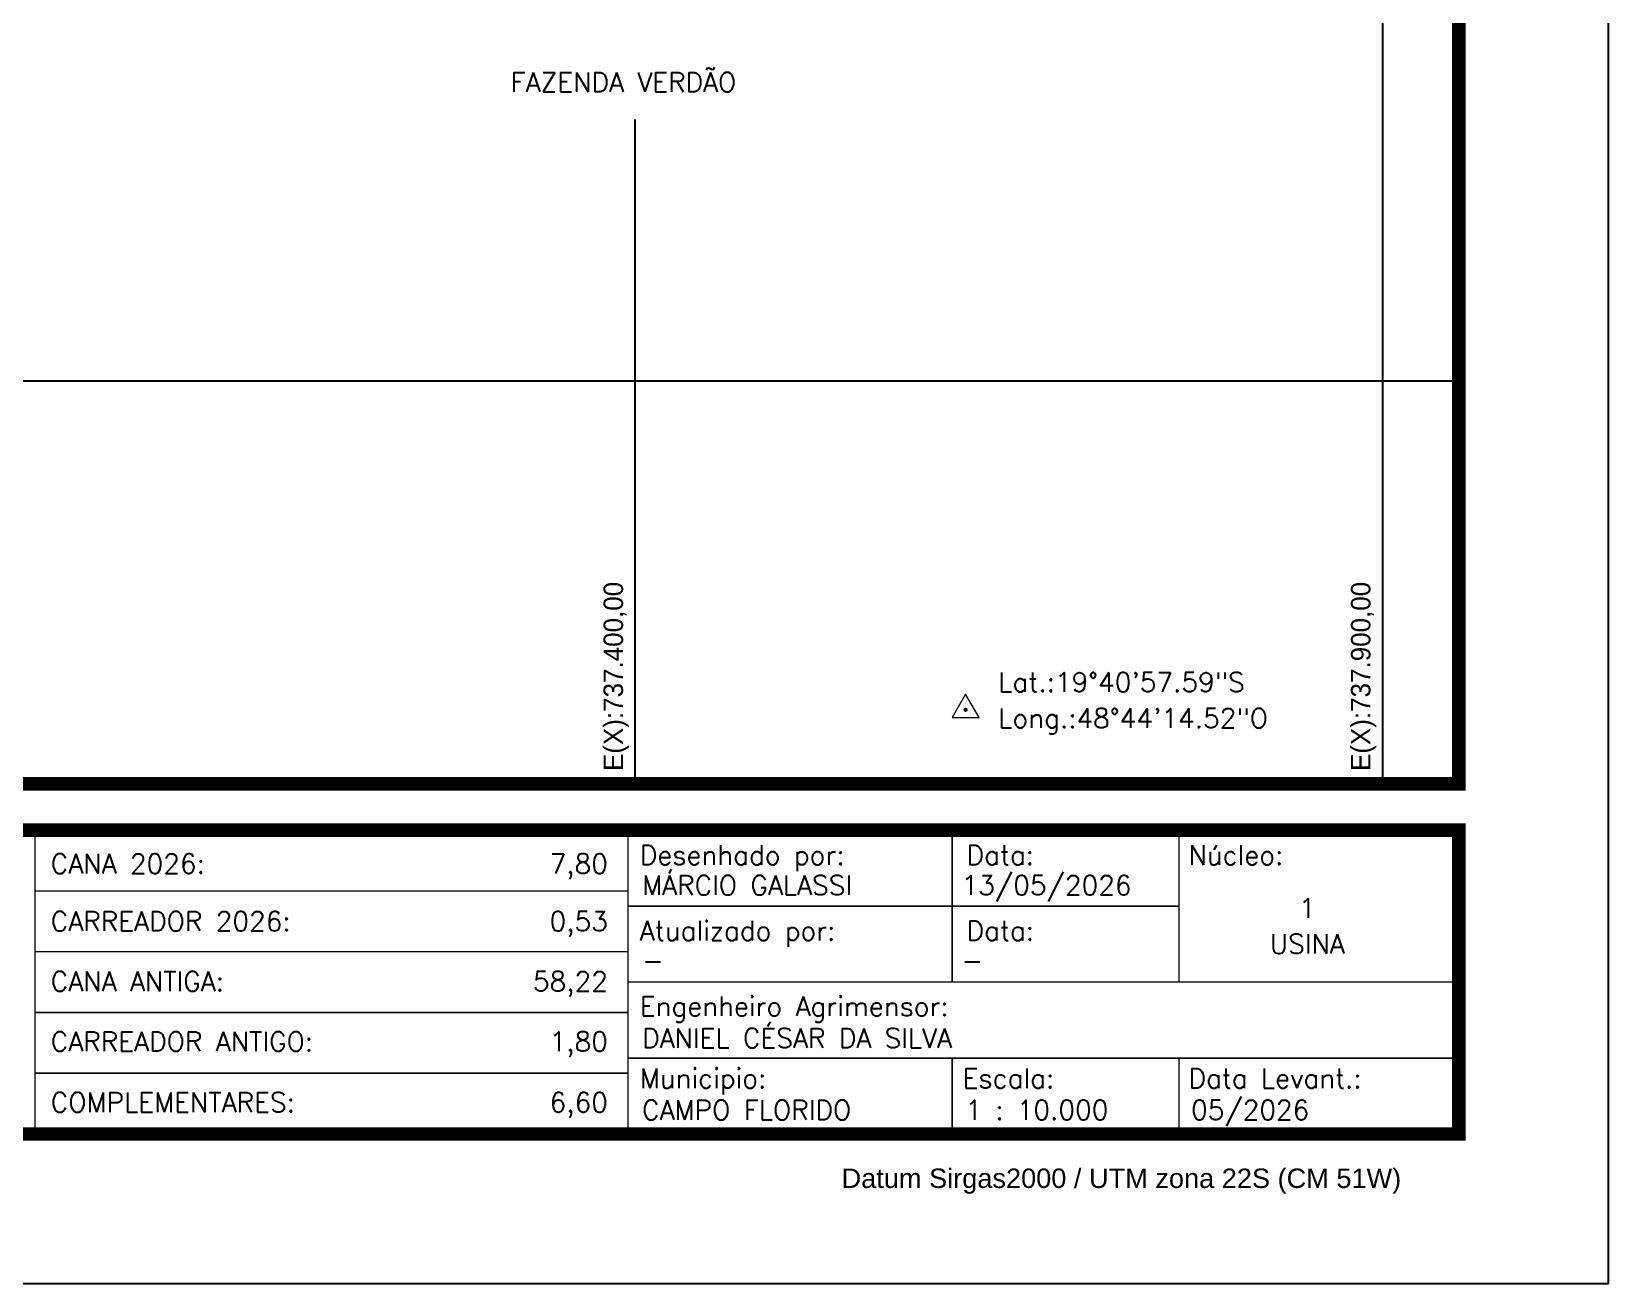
# Model space of a CAD drawing. Extents: x 735951 to 738051, y 7820896 to 7823866.
# Drawn here: x 736996 to 738051, y 7820896 to 7821734 of the extents above; entities that cross this region are included whole.
import ezdxf
from ezdxf.enums import TextEntityAlignment as Align

# ---------------------------------------------------------------- set-up
doc = ezdxf.new("R2010")
doc.units = 0
doc.header["$MEASUREMENT"] = 0
doc.linetypes.add('LIN0', pattern=[0])
for name, color, linetype in [('MALHA', 8, 'Continuous'), ('MARGEM', 5, 'Continuous'), ('TEXTO', 7, 'Continuous'), ('TEXTO CONFRONTANTES', 7, 'Continuous')]:
    doc.layers.add(name, color=color, linetype=linetype)
doc.styles.add('marcelo', font='arial.ttf')
doc.styles.add('Simplex', font='simplex.shx')

msp = doc.modelspace()

# ---------------------------------------------------------------- linework, layer by layer
at = {"layer": 'MALHA', "color": 8}
for points in [[(737900, 7823240.6), (737900, 7821606), (737900, 7821231.9)], [(737400, 7821675), (737400, 7821606), (737400, 7821231.9)], [(736051.2, 7821500), (737951.2, 7821500)]]:
    msp.add_lwpolyline(points, dxfattribs=at)
at = {"layer": 'MARGEM', "color": 174, "linetype": 'LIN0', "flags": 128}
msp.add_lwpolyline([(738051.2, 7820896), (738051.2, 7823866), (735951.2, 7823866), (735951.2, 7820896)], close=True, dxfattribs=at)
at = {"layer": 'MARGEM', "color": 174, "linetype": 'LIN0', "const_width": 9.09, "flags": 128}
for points in [[(737951.2, 7821230.4), (737951.2, 7823766), (736051.2, 7823766), (736051.2, 7821230.4)], [(736051.2, 7821199.3), (737951.2, 7821199.3), (737951.2, 7820996), (736051.2, 7820996)]]:
    msp.add_lwpolyline(points, close=True, dxfattribs=at)
at = {"layer": 'MARGEM', "color": 174, "linetype": 'LIN0', "const_width": 1.01, "flags": 128}
for points in [[(736998.6, 7821199.3), (736998.6, 7820998.5)], [(737395.3, 7821199.3), (737395.3, 7820998.5)], [(737612.2, 7821097.7), (737612.2, 7821199.3)], [(737763.9, 7821097.7), (737763.9, 7821199.3)], [(736998.6, 7821158.6), (737395.3, 7821158.6)], [(737395.3, 7821148.5), (737763.9, 7821148.5)], [(736998.6, 7821118), (737395.3, 7821118)], [(737395.3, 7821097.7), (737951.4, 7821097.7)], [(736998.6, 7821077.3), (737395.3, 7821077.3)], [(737395.3, 7821046.8), (737951.3, 7821046.8)], [(737612.2, 7821046.8), (737612.2, 7820996.5)], [(737763.9, 7821046.8), (737763.9, 7820996.5)], [(736998.6, 7821036.7), (737395.3, 7821036.7)]]:
    msp.add_lwpolyline(points, dxfattribs=at)
at = {"layer": 'TEXTO', "color": 7, "lineweight": 9, "elevation": -656.8, "flags": 128}
msp.add_lwpolyline([(737612.1, 7821274.7), (737630.2, 7821274.7), (737621.2, 7821290.4)], close=True, dxfattribs=at)
at = {"layer": 'TEXTO', "color": 7, "lineweight": 9, "const_width": 1.41, "elevation": -656.8, "flags": 128}
msp.add_lwpolyline([(737620.5, 7821279.9, -1), (737621.9, 7821279.9, -1)], format="xyb", close=True, dxfattribs=at)

# ---------------------------------------------------------------- texts
at = {"layer": 'MALHA'}
for s, p in [('E(X):737.400,00', (737395.9, 7821238.9)), ('E(X):737.900,00', (737895.9, 7821238.9))]:
    msp.add_text(s, height=13, rotation=90, dxfattribs=at).set_placement(p, align=Align.BOTTOM_LEFT)
at = {"layer": 'MARGEM', "color": 7, "linetype": 'Continuous', "style": 'Simplex'}
for s, p in [('CANA 2026:', (737009.2, 7821183.4)), ('MÁRCIO GALASSI', (737404.8, 7821169)), ('13/05/2026', (737618.5, 7821169)), ('CARREADOR 2026:', (737009.2, 7821144.9)), ('-', (737404.8, 7821118.6)), ('-', (737618.5, 7821118.6)), ('CANA ANTIGA:', (737009.2, 7821104.7)), ('CARREADOR ANTIGO:', (737009.2, 7821064.4)), ('DANIEL CÉSAR DA SILVA', (737404.8, 7821066.7)), ('COMPLEMENTARES:', (737009.2, 7821023.7)), ('05/2026', (737772, 7821018.6)), ('CAMPO FLORIDO', (737404.8, 7821018.6)), ('1 : 10.000', (737620.9, 7821018.6))]:
    msp.add_text(s, height=13, dxfattribs=at).set_placement(p, align=Align.TOP_LEFT)
for s, p in [('7,80', (737381.9, 7821183.4)), ('0,53', (737381.9, 7821144.9)), ('58,22', (737381.9, 7821104.7)), ('1,80', (737381.9, 7821064.4)), ('6,60', (737381.9, 7821023.7))]:
    msp.add_text(s, height=13, dxfattribs=at).set_placement(p, align=Align.TOP_RIGHT)
at = {"layer": 'MARGEM', "color": 7, "linetype": 'Continuous', "lineweight": 9}
for s, style, p in [('Desenhado por:', 'Simplex', (737403.2, 7821189.2)), ('Data:', 'Simplex', (737621.8, 7821189.2)), ('Núcleo:', 'Simplex', (737770.3, 7821189.2)), ('Atualizado por:', 'Simplex', (737403.2, 7821138.6)), ('Data:', 'Simplex', (737621.8, 7821138.6)), ('Engenheiro Agrimensor:', 'Simplex', (737403.2, 7821088)), ('Municipio:', 'Simplex', (737403.2, 7821039.8)), ('Escala:', 'Simplex', (737619.2, 7821039.8)), ('Data Levant.:', 'Simplex', (737770.3, 7821039.8)), ('Datum Sirgas2000 / UTM zona 22S (CM 51W)', 'marcelo', (737538.2, 7820972.9))]:
    msp.add_text(s, height=13, dxfattribs=dict(at, style=style)).set_placement(p, align=Align.TOP_LEFT)
at = {"layer": 'MARGEM', "color": 7, "linetype": 'Continuous', "style": 'Simplex'}
for s, p in [('1', (737849.7, 7821147.2)), ('USINA', (737849.7, 7821123.2))]:
    msp.add_text(s, height=13, dxfattribs=at).set_placement(p, align=Align.MIDDLE_CENTER)
at = {"layer": 'TEXTO', "linetype": 'ByBlock', "style": 'Simplex'}
for s, p in [('Lat.:19°40\'57.59"S', (737643, 7821291.9)), ('Long.:48°44\'14.52"O', (737643, 7821267.8))]:
    msp.add_text(s, height=13, dxfattribs=at).set_placement(p)
at = {"layer": 'TEXTO CONFRONTANTES', "style": 'Simplex', "width": 1}
msp.add_text('FAZENDA VERDÃO', height=13, dxfattribs=at).set_placement((737316.8, 7821693.4))

doc.saveas('drawing.dxf')
